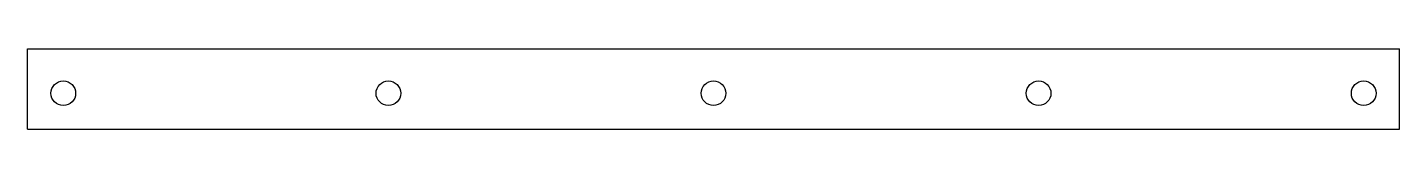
# Model space of a CAD drawing. Header units: millimetres. Extents: x 0 to 306, y 0 to 18.
import ezdxf

# ---------------------------------------------------------------- set-up
doc = ezdxf.new("R2010")
doc.units = ezdxf.units.MM

msp = doc.modelspace()

# ---------------------------------------------------------------- linework, layer by layer
for p, q in [((0, 0), (0, 17.9)), ((0, 17.9), (306, 17.9)), ((306, 0), (306, 17.9)), ((0, 0), (306, 0))]:
    msp.add_line(p, q)
for centre in [(8, 8), (80.5, 8), (153, 8), (225.5, 8), (298, 8)]:
    msp.add_circle(centre, 2.75)

doc.saveas('drawing.dxf')
